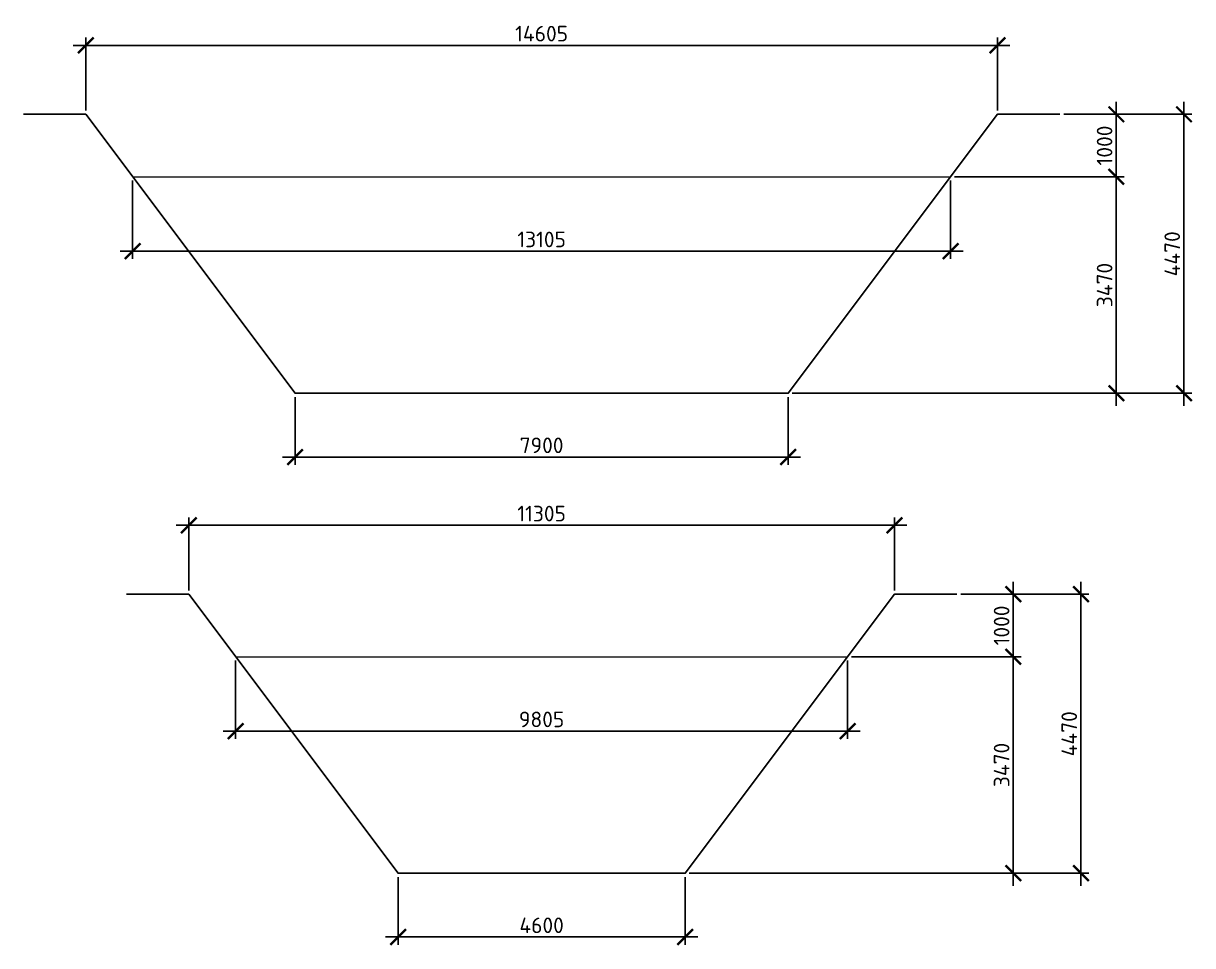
# Model space of a CAD drawing. Header units: millimetres. Extents: x 4549725 to 4654742, y -2132028 to -2073990.
# Drawn here: x 4604229 to 4622960, y -2088766 to -2073990 of the extents above; entities that cross this region are included whole.
import ezdxf

# ---------------------------------------------------------------- set-up
doc = ezdxf.new("R2010")
doc.units = ezdxf.units.MM
doc.linetypes.add('HIDDEN', pattern=[9.525, 6.35, -3.175])
doc.layers.get('Defpoints').update_dxf_attribs({"color": 3})
doc.layers.add('второстепенные', color=7, linetype='Continuous', lineweight=25)
doc.layers.add('невидимые', color=7, linetype='HIDDEN', lineweight=18)
doc.layers.add('ГП_Расстояние от зд до сетей', color=7, linetype='Continuous')
doc.styles.add('ISOCPEUR', font='isocpeur.ttf')
doc.dimstyles.new('SPDS-ISOCUP', dxfattribs={"dimscale": 100, "dimtxt": 2.5, "dimasz": 2.5, "dimexe": 1.25, "dimexo": 0.625, "dimtad": 1, "dimdec": 0, "dimrnd": 0.001, "dimtxsty": 'ISOCPEUR', "dimblk": 'ARCHTICK', "dimcen": 2.5, "dimdle": 2, "dimadec": 0, "dimazin": 2, "dimtfac": 0.75, "dimtdec": 0, "dimtmove": 1, "dimatfit": 3, "dimfxl": 1, "dimtolj": 1, "dimarcsym": 1})

# ---------------------------------------------------------------- blocks, each defined once
blk = doc.blocks.new('_ArchTick')
at = {"color": 0, "linetype": 'ByBlock', "const_width": 0.15}
blk.add_lwpolyline([(-0.5, -0.5), (0.5, 0.5)], dxfattribs=at)
blk = doc.blocks.new('*D257')
at = {"layer": 'Defpoints', "color": 0, "transparency": 16777216}
for p in [(4608581, -2079917), (4616481, -2079917), (4616481, -2080938)]:
    blk.add_point(p, dxfattribs=at)
at = {"layer": 'ГП_Расстояние от зд до сетей', "color": 0, "lineweight": -2, "transparency": 16777216}
for p, q in [((4608581, -2079979), (4608581, -2081063)), ((4616481, -2079979), (4616481, -2081063)), ((4608381, -2080938), (4616681, -2080938))]:
    blk.add_line(p, q, dxfattribs=at)
at = {"layer": 'ГП_Расстояние от зд до сетей', "color": 0, "lineweight": -2, "transparency": 16777216, "xscale": 250, "yscale": 250, "zscale": 250, "rotation": 180}
blk.add_blockref('_ArchTick', (4608581, -2080938), dxfattribs=at)
at = {"layer": 'ГП_Расстояние от зд до сетей', "color": 0, "lineweight": -2, "transparency": 16777216, "xscale": 250, "yscale": 250, "zscale": 250}
blk.add_blockref('_ArchTick', (4616481, -2080938), dxfattribs=at)
at = {"layer": 'ГП_Расстояние от зд до сетей', "color": 0, "transparency": 16777216, "insert": (4612531, -2080751), "char_height": 250, "attachment_point": 5, "style": 'ISOCPEUR'}
blk.add_mtext('\\A1;7900', dxfattribs=at)
blk = doc.blocks.new('*D258')
at = {"layer": 'Defpoints', "color": 0, "transparency": 16777216}
for p in [(4605979, -2076447), (4619084, -2076447), (4619084, -2077640)]:
    blk.add_point(p, dxfattribs=at)
at = {"layer": 'ГП_Расстояние от зд до сетей', "color": 0, "lineweight": -2, "transparency": 16777216}
for p, q in [((4605979, -2076509), (4605979, -2077765)), ((4619084, -2076509), (4619084, -2077765)), ((4605779, -2077640), (4619284, -2077640))]:
    blk.add_line(p, q, dxfattribs=at)
at = {"layer": 'ГП_Расстояние от зд до сетей', "color": 0, "lineweight": -2, "transparency": 16777216, "xscale": 250, "yscale": 250, "zscale": 250, "rotation": 180}
blk.add_blockref('_ArchTick', (4605979, -2077640), dxfattribs=at)
at = {"layer": 'ГП_Расстояние от зд до сетей', "color": 0, "lineweight": -2, "transparency": 16777216, "xscale": 250, "yscale": 250, "zscale": 250}
blk.add_blockref('_ArchTick', (4619084, -2077640), dxfattribs=at)
at = {"layer": 'ГП_Расстояние от зд до сетей', "color": 0, "transparency": 16777216, "insert": (4612531, -2077452), "char_height": 250, "attachment_point": 5, "style": 'ISOCPEUR'}
blk.add_mtext('\\A1;13105', dxfattribs=at)
blk = doc.blocks.new('*D259')
at = {"layer": 'Defpoints', "color": 0, "transparency": 16777216}
for p in [(4619834, -2074342), (4605229, -2075447), (4619834, -2075447)]:
    blk.add_point(p, dxfattribs=at)
at = {"layer": 'ГП_Расстояние от зд до сетей', "color": 0, "lineweight": -2, "transparency": 16777216}
for p, q in [((4605229, -2075384), (4605229, -2074217)), ((4619834, -2075384), (4619834, -2074217)), ((4605029, -2074342), (4620034, -2074342))]:
    blk.add_line(p, q, dxfattribs=at)
at = {"layer": 'ГП_Расстояние от зд до сетей', "color": 0, "lineweight": -2, "transparency": 16777216, "xscale": 250, "yscale": 250, "zscale": 250, "rotation": 180}
blk.add_blockref('_ArchTick', (4605229, -2074342), dxfattribs=at)
at = {"layer": 'ГП_Расстояние от зд до сетей', "color": 0, "lineweight": -2, "transparency": 16777216, "xscale": 250, "yscale": 250, "zscale": 250}
blk.add_blockref('_ArchTick', (4619834, -2074342), dxfattribs=at)
at = {"layer": 'ГП_Расстояние от зд до сетей', "color": 0, "transparency": 16777216, "insert": (4612531, -2074154), "char_height": 250, "attachment_point": 5, "style": 'ISOCPEUR'}
blk.add_mtext('\\A1;14605', dxfattribs=at)
blk = doc.blocks.new('*D260')
at = {"layer": 'Defpoints', "color": 0, "transparency": 16777216}
for p in [(4620834, -2075447), (4619084, -2076447), (4621738, -2076447)]:
    blk.add_point(p, dxfattribs=at)
at = {"layer": 'ГП_Расстояние от зд до сетей', "color": 0, "lineweight": -2, "transparency": 16777216}
for p, q in [((4621738, -2075247), (4621738, -2076647)), ((4620896, -2075447), (4621863, -2075447)), ((4619146, -2076447), (4621863, -2076447))]:
    blk.add_line(p, q, dxfattribs=at)
at = {"layer": 'ГП_Расстояние от зд до сетей', "color": 0, "lineweight": -2, "transparency": 16777216, "xscale": 250, "yscale": 250, "zscale": 250}
for p, rotation in [((4621738, -2075447), 90), ((4621738, -2076447), 270)]:
    blk.add_blockref('_ArchTick', p, dxfattribs=dict(at, rotation=rotation))
at = {"layer": 'ГП_Расстояние от зд до сетей', "color": 0, "transparency": 16777216, "insert": (4621550, -2075947), "char_height": 250, "attachment_point": 5, "rotation": 90, "style": 'ISOCPEUR'}
blk.add_mtext('\\A1;1000', dxfattribs=at)
blk = doc.blocks.new('*D255')
at = {"layer": 'Defpoints', "color": 0, "transparency": 16777216}
for p in [(4619084, -2076447), (4616481, -2079917), (4621738, -2079917)]:
    blk.add_point(p, dxfattribs=at)
at = {"layer": 'ГП_Расстояние от зд до сетей', "color": 0, "lineweight": -2, "transparency": 16777216}
for p, q in [((4621738, -2076247), (4621738, -2080117)), ((4619146, -2076447), (4621863, -2076447)), ((4616544, -2079917), (4621863, -2079917))]:
    blk.add_line(p, q, dxfattribs=at)
at = {"layer": 'ГП_Расстояние от зд до сетей', "color": 0, "lineweight": -2, "transparency": 16777216, "xscale": 250, "yscale": 250, "zscale": 250}
for p, rotation in [((4621738, -2076447), 90), ((4621738, -2079917), 270)]:
    blk.add_blockref('_ArchTick', p, dxfattribs=dict(at, rotation=rotation))
at = {"layer": 'ГП_Расстояние от зд до сетей', "color": 0, "transparency": 16777216, "insert": (4621550, -2078182), "char_height": 250, "attachment_point": 5, "rotation": 90, "style": 'ISOCPEUR'}
blk.add_mtext('\\A1;3470', dxfattribs=at)
blk = doc.blocks.new('*D256')
at = {"layer": 'Defpoints', "color": 0, "transparency": 16777216}
for p in [(4620834, -2075447), (4616481, -2079917), (4622822, -2079917)]:
    blk.add_point(p, dxfattribs=at)
at = {"layer": 'ГП_Расстояние от зд до сетей', "color": 0, "lineweight": -2, "transparency": 16777216}
for p, q in [((4622822, -2075247), (4622822, -2080117)), ((4620896, -2075447), (4622947, -2075447)), ((4616544, -2079917), (4622947, -2079917))]:
    blk.add_line(p, q, dxfattribs=at)
at = {"layer": 'ГП_Расстояние от зд до сетей', "color": 0, "lineweight": -2, "transparency": 16777216, "xscale": 250, "yscale": 250, "zscale": 250}
for p, rotation in [((4622822, -2075447), 90), ((4622822, -2079917), 270)]:
    blk.add_blockref('_ArchTick', p, dxfattribs=dict(at, rotation=rotation))
at = {"layer": 'ГП_Расстояние от зд до сетей', "color": 0, "transparency": 16777216, "insert": (4622634, -2077682), "char_height": 250, "attachment_point": 5, "rotation": 90, "style": 'ISOCPEUR'}
blk.add_mtext('\\A1;4470', dxfattribs=at)
blk = doc.blocks.new('*D261')
at = {"layer": 'Defpoints', "color": 0, "transparency": 16777216}
for p in [(4610231, -2087607), (4614831, -2087607), (4614831, -2088628)]:
    blk.add_point(p, dxfattribs=at)
at = {"layer": 'ГП_Расстояние от зд до сетей', "color": 0, "lineweight": -2, "transparency": 16777216}
for p, q in [((4610231, -2087670), (4610231, -2088753)), ((4614831, -2087670), (4614831, -2088753)), ((4610031, -2088628), (4615031, -2088628))]:
    blk.add_line(p, q, dxfattribs=at)
at = {"layer": 'ГП_Расстояние от зд до сетей', "color": 0, "lineweight": -2, "transparency": 16777216, "xscale": 250, "yscale": 250, "zscale": 250, "rotation": 180}
blk.add_blockref('_ArchTick', (4610231, -2088628), dxfattribs=at)
at = {"layer": 'ГП_Расстояние от зд до сетей', "color": 0, "lineweight": -2, "transparency": 16777216, "xscale": 250, "yscale": 250, "zscale": 250}
blk.add_blockref('_ArchTick', (4614831, -2088628), dxfattribs=at)
at = {"layer": 'ГП_Расстояние от зд до сетей', "color": 0, "transparency": 16777216, "insert": (4612531, -2088441), "char_height": 250, "attachment_point": 5, "style": 'ISOCPEUR'}
blk.add_mtext('\\A1;4600', dxfattribs=at)
blk = doc.blocks.new('*D262')
at = {"layer": 'Defpoints', "color": 0, "transparency": 16777216}
for p in [(4607629, -2084137), (4617434, -2084137), (4617434, -2085330)]:
    blk.add_point(p, dxfattribs=at)
at = {"layer": 'ГП_Расстояние от зд до сетей', "color": 0, "lineweight": -2, "transparency": 16777216}
for p, q in [((4607629, -2084200), (4607629, -2085455)), ((4617434, -2084200), (4617434, -2085455)), ((4607429, -2085330), (4617634, -2085330))]:
    blk.add_line(p, q, dxfattribs=at)
at = {"layer": 'ГП_Расстояние от зд до сетей', "color": 0, "lineweight": -2, "transparency": 16777216, "xscale": 250, "yscale": 250, "zscale": 250, "rotation": 180}
blk.add_blockref('_ArchTick', (4607629, -2085330), dxfattribs=at)
at = {"layer": 'ГП_Расстояние от зд до сетей', "color": 0, "lineweight": -2, "transparency": 16777216, "xscale": 250, "yscale": 250, "zscale": 250}
blk.add_blockref('_ArchTick', (4617434, -2085330), dxfattribs=at)
at = {"layer": 'ГП_Расстояние от зд до сетей', "color": 0, "transparency": 16777216, "insert": (4612531, -2085142), "char_height": 250, "attachment_point": 5, "style": 'ISOCPEUR'}
blk.add_mtext('\\A1;9805', dxfattribs=at)
blk = doc.blocks.new('*D263')
at = {"layer": 'Defpoints', "color": 0, "transparency": 16777216}
for p in [(4618184, -2082032), (4606879, -2083137), (4618184, -2083137)]:
    blk.add_point(p, dxfattribs=at)
at = {"layer": 'ГП_Расстояние от зд до сетей', "color": 0, "lineweight": -2, "transparency": 16777216}
for p, q in [((4606879, -2083075), (4606879, -2081907)), ((4618184, -2083075), (4618184, -2081907)), ((4606679, -2082032), (4618384, -2082032))]:
    blk.add_line(p, q, dxfattribs=at)
at = {"layer": 'ГП_Расстояние от зд до сетей', "color": 0, "lineweight": -2, "transparency": 16777216, "xscale": 250, "yscale": 250, "zscale": 250, "rotation": 180}
blk.add_blockref('_ArchTick', (4606879, -2082032), dxfattribs=at)
at = {"layer": 'ГП_Расстояние от зд до сетей', "color": 0, "lineweight": -2, "transparency": 16777216, "xscale": 250, "yscale": 250, "zscale": 250}
blk.add_blockref('_ArchTick', (4618184, -2082032), dxfattribs=at)
at = {"layer": 'ГП_Расстояние от зд до сетей', "color": 0, "transparency": 16777216, "insert": (4612531, -2081844), "char_height": 250, "attachment_point": 5, "style": 'ISOCPEUR'}
blk.add_mtext('\\A1;11305', dxfattribs=at)
blk = doc.blocks.new('*D264')
at = {"layer": 'Defpoints', "color": 0, "transparency": 16777216}
for p in [(4619184, -2083137), (4617434, -2084137), (4620088, -2084137)]:
    blk.add_point(p, dxfattribs=at)
at = {"layer": 'ГП_Расстояние от зд до сетей', "color": 0, "lineweight": -2, "transparency": 16777216}
for p, q in [((4620088, -2082937), (4620088, -2084337)), ((4619246, -2083137), (4620213, -2083137)), ((4617496, -2084137), (4620213, -2084137))]:
    blk.add_line(p, q, dxfattribs=at)
at = {"layer": 'ГП_Расстояние от зд до сетей', "color": 0, "lineweight": -2, "transparency": 16777216, "xscale": 250, "yscale": 250, "zscale": 250}
for p, rotation in [((4620088, -2083137), 90), ((4620088, -2084137), 270)]:
    blk.add_blockref('_ArchTick', p, dxfattribs=dict(at, rotation=rotation))
at = {"layer": 'ГП_Расстояние от зд до сетей', "color": 0, "transparency": 16777216, "insert": (4619900, -2083637), "char_height": 250, "attachment_point": 5, "rotation": 90, "style": 'ISOCPEUR'}
blk.add_mtext('\\A1;1000', dxfattribs=at)
blk = doc.blocks.new('*D265')
at = {"layer": 'Defpoints', "color": 0, "transparency": 16777216}
for p in [(4617434, -2084137), (4614831, -2087607), (4620088, -2087607)]:
    blk.add_point(p, dxfattribs=at)
at = {"layer": 'ГП_Расстояние от зд до сетей', "color": 0, "lineweight": -2, "transparency": 16777216}
for p, q in [((4620088, -2083937), (4620088, -2087807)), ((4617496, -2084137), (4620213, -2084137)), ((4614894, -2087607), (4620213, -2087607))]:
    blk.add_line(p, q, dxfattribs=at)
at = {"layer": 'ГП_Расстояние от зд до сетей', "color": 0, "lineweight": -2, "transparency": 16777216, "xscale": 250, "yscale": 250, "zscale": 250}
for p, rotation in [((4620088, -2084137), 90), ((4620088, -2087607), 270)]:
    blk.add_blockref('_ArchTick', p, dxfattribs=dict(at, rotation=rotation))
at = {"layer": 'ГП_Расстояние от зд до сетей', "color": 0, "transparency": 16777216, "insert": (4619900, -2085872), "char_height": 250, "attachment_point": 5, "rotation": 90, "style": 'ISOCPEUR'}
blk.add_mtext('\\A1;3470', dxfattribs=at)
blk = doc.blocks.new('*D266')
at = {"layer": 'Defpoints', "color": 0, "transparency": 16777216}
for p in [(4619184, -2083137), (4614831, -2087607), (4621172, -2087607)]:
    blk.add_point(p, dxfattribs=at)
at = {"layer": 'ГП_Расстояние от зд до сетей', "color": 0, "lineweight": -2, "transparency": 16777216}
for p, q in [((4621172, -2082937), (4621172, -2087807)), ((4619246, -2083137), (4621297, -2083137)), ((4614894, -2087607), (4621297, -2087607))]:
    blk.add_line(p, q, dxfattribs=at)
at = {"layer": 'ГП_Расстояние от зд до сетей', "color": 0, "lineweight": -2, "transparency": 16777216, "xscale": 250, "yscale": 250, "zscale": 250}
for p, rotation in [((4621172, -2083137), 90), ((4621172, -2087607), 270)]:
    blk.add_blockref('_ArchTick', p, dxfattribs=dict(at, rotation=rotation))
at = {"layer": 'ГП_Расстояние от зд до сетей', "color": 0, "transparency": 16777216, "insert": (4620984, -2085372), "char_height": 250, "attachment_point": 5, "rotation": 90, "style": 'ISOCPEUR'}
blk.add_mtext('\\A1;4470', dxfattribs=at)

msp = doc.modelspace()

# ---------------------------------------------------------------- linework, layer by layer
at = {"layer": 'второстепенные'}
for points in [[(4620833.8, -2075447), (4619833.8, -2075447), (4616481.3, -2079917), (4608581.3, -2079917), (4605228.8, -2075447), (4604228.8, -2075447)], [(4619183.8, -2083137.1), (4618183.8, -2083137.1), (4614831.3, -2087607.1), (4610231.3, -2087607.1), (4606878.8, -2083137.1), (4605878.8, -2083137.1)]]:
    msp.add_lwpolyline(points, dxfattribs=at)
at = {"layer": 'невидимые'}
for points in [[(4605978.8, -2076447), (4619083.8, -2076447)], [(4607628.8, -2084137.1), (4617433.8, -2084137.1)]]:
    msp.add_lwpolyline(points, dxfattribs=at)

# ---------------------------------------------------------------- dimensions: what is measured, and where the dimension line sits
at = {"layer": 'ГП_Расстояние от зд до сетей'}
for base, p1, p2, picture, middle in [((4619833.8, -2074341.5), (4605228.8, -2075447), (4619833.8, -2075447), '*D259', (4612531.3, -2074154)), ((4619083.8, -2077639.8), (4605978.8, -2076447), (4619083.8, -2076447), '*D258', (4612531.3, -2077452.3)), ((4616481.3, -2080938), (4608581.3, -2079917), (4616481.3, -2079917), '*D257', (4612531.3, -2080750.5)), ((4618183.8, -2082031.7), (4606878.8, -2083137.1), (4618183.8, -2083137.1), '*D263', (4612531.3, -2081844.2)), ((4617433.8, -2085329.9), (4607628.8, -2084137.1), (4617433.8, -2084137.1), '*D262', (4612531.3, -2085142.4)), ((4614831.3, -2088628.2), (4610231.3, -2087607.1), (4614831.3, -2087607.1), '*D261', (4612531.3, -2088440.7))]:
    dim = msp.add_linear_dim(base=base, p1=p1, p2=p2, dimstyle='SPDS-ISOCUP', dxfattribs=at)
    dim.commit()
    dim.dimension.update_dxf_attribs({"geometry": picture, "text_midpoint": middle})
for base, p1, p2, picture, middle in [((4622821.9, -2079917), (4620833.8, -2075447), (4616481.3, -2079917), '*D256', (4622634.4, -2077682)), ((4621737.6, -2076447), (4620833.8, -2075447), (4619083.8, -2076447), '*D260', (4621550.1, -2075947)), ((4621737.6, -2079917), (4619083.8, -2076447), (4616481.3, -2079917), '*D255', (4621550.1, -2078182)), ((4621171.9, -2087607.1), (4619183.8, -2083137.1), (4614831.3, -2087607.1), '*D266', (4620984.4, -2085372.1)), ((4620087.6, -2084137.1), (4619183.8, -2083137.1), (4617433.8, -2084137.1), '*D264', (4619900.1, -2083637.1)), ((4620087.6, -2087607.1), (4617433.8, -2084137.1), (4614831.3, -2087607.1), '*D265', (4619900.1, -2085872.1))]:
    dim = msp.add_linear_dim(base=base, p1=p1, p2=p2, angle=90, dimstyle='SPDS-ISOCUP', dxfattribs=at)
    dim.commit()
    dim.dimension.update_dxf_attribs({"geometry": picture, "text_midpoint": middle})

doc.saveas('drawing.dxf')
